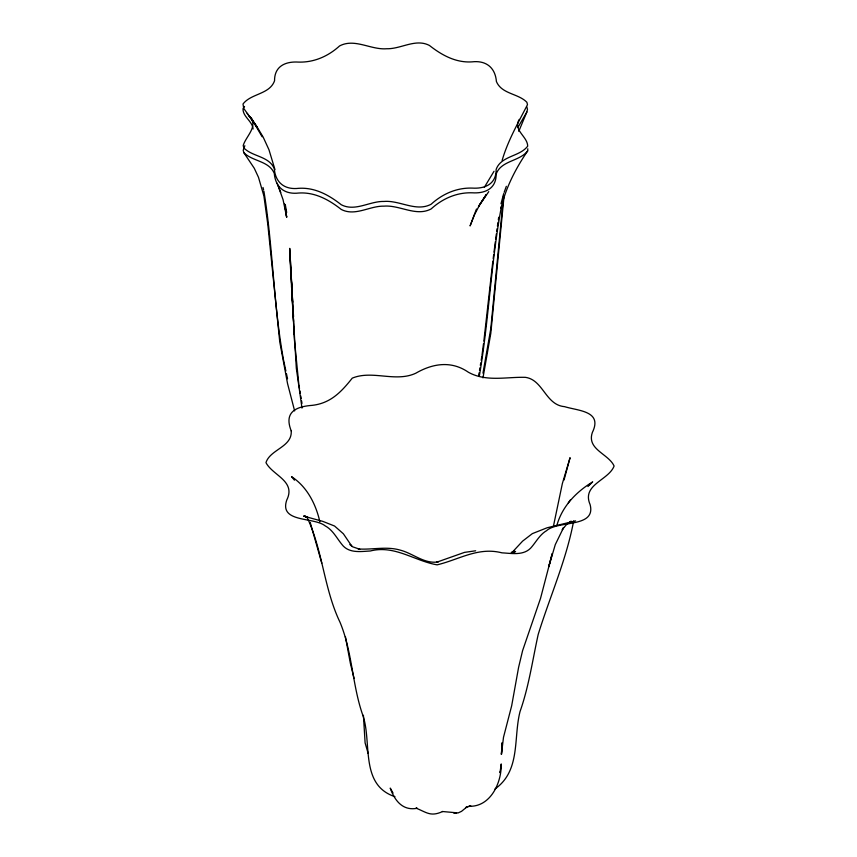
<?xml version="1.0" encoding="UTF-8"?>
<svg xmlns="http://www.w3.org/2000/svg" width="857" height="857" viewBox="0 0 857 857"><rect width="100%" height="100%" fill="white"/><g stroke="black" fill="none" stroke-linecap="round" stroke-linejoin="round"><path stroke-width="1.29" d="M479.277 376.319C488.951 320.09 490.868 262.767 501.409 206.666L501.002 208.433C505.748 187.629 515.732 168.443 527.676 150.896L527.794 148.775M501.42 754.331L502.138 742.923L501.42 754.331L503.498 737.299L511.672 705.782L518.603 667.324L522.609 650.602L540.563 598.261L552.197 553.686L548.716 566.852L555.293 544.602L563.563 527.612L562.246 529.594L566.541 524.527L571.223 521.195L568.373 523.166M503.573 195.61L490.804 328.617L482.973 373.17M504.012 196.36L490.804 333.33L482.973 377.873M492.839 261.235L483.862 341.107M493.182 258.632L493.686 254.722M494.018 252.108L495.357 241.674M495.7 239.071L496.364 233.854M481.998 355.259L483.519 343.678M496.717 231.272L497.071 228.723M497.435 226.173L497.981 222.349M498.346 219.799L498.699 217.25M478.635 375.377L479.063 372.87M479.492 370.353L479.909 367.846M480.338 365.328L480.766 362.822M481.195 360.315L481.827 356.544M553.461 526.091L562.363 483.541L570.066 457.692L564.035 480.016M518.774 131.346L526.851 112.01L527.484 109.375L526.884 106.986M573.644 521.002C566.295 560.21 549.873 596.611 538.185 634.491C532.508 660.254 528.876 686.521 520.049 711.514C513.193 738.091 520.96 770.636 494.928 789.029M500.37 771.246L499.995 772.703L501.238 763.941C501.699 782.559 490.622 807.219 468.833 806.276L470.75 805.891L465.555 807.626L466.926 806.93L461.516 811.354L458.109 812.929L442.351 811.504M501.002 203.73L503.702 193.596M502.127 160.42C507.837 140.644 518.292 122.637 527.484 104.672L526.884 102.283C518.228 93.338 501.688 94.195 496.407 81.511C495.271 67.574 486.08 60.215 472.036 61.865C455.817 62.957 441.698 55.105 429.411 45.442C415.559 38.222 401.044 49.117 386.732 48.742C370.952 50.102 354.616 37.933 339.565 45.946C328.21 56.283 313.973 62.604 298.365 62.09C285.156 61.254 274.358 66.482 274.551 80.794C269.601 94.538 251.037 93.37 243.013 103.997L243.731 108.411L257.464 127.607L263.174 137.12L268.959 149.718L274.979 169.643M504.141 192.375L506.337 186.312M476.481 209.033L470.086 225.927L474.36 215L479.802 204.534L486.251 194.571L478.485 206.526L488.769 191.636M556.857 525.48C562.085 506.455 576.15 491.907 592.701 481.88L588.866 485.587M519.278 119.402C512.561 129.985 527.698 136.52 527.676 146.193C519.663 156.81 501.088 155.653 496.149 169.397C496.332 183.698 485.533 188.936 472.325 188.101C456.717 187.576 442.48 193.907 431.125 204.245C416.073 212.247 399.748 200.088 383.957 201.449C369.656 201.074 355.13 211.958 341.279 204.748C329.002 195.085 314.873 187.233 298.654 188.326C284.61 189.965 275.418 182.616 274.283 168.679C269.002 155.995 252.461 156.842 243.806 147.907L243.206 145.519C246.045 135.909 259.221 125.979 249.173 115.995M517.949 127.35L526.851 112.01M244.834 145.711L243.206 150.221L243.806 152.621L254.293 168.304L258.493 177.335L263.902 195.985L267.791 224.255L279.757 341.889L287.534 383.518L294.637 410.921M484.355 187.297L494.028 171.261M244.556 106.461L243.013 108.7C242.702 116.766 252.387 121.03 253.094 129M527.676 150.896C519.663 161.523 501.088 160.366 496.149 174.1C496.332 188.411 485.533 193.65 472.325 192.804C456.717 192.289 442.48 198.62 431.125 208.947C416.073 216.96 399.748 204.802 383.957 206.151C369.656 205.776 355.13 216.671 341.279 209.451C329.002 199.799 314.873 191.936 298.654 193.039C284.61 194.678 275.418 187.329 274.283 173.393C269.002 160.709 252.461 161.555 243.806 152.621M568.287 502.855L570.494 499.76M587.902 486.519L590.012 484.076M575.604 520.874L547.055 527.794L532.336 533.632L522.62 541.121L511.318 553.279L514.682 551.126L511.672 552.572L515.593 551.533L511.297 552.476M442.694 811.504C430.568 817.032 426.84 812.457 416.02 808.13L417.22 808.269C402.554 811.118 394.616 800.395 390.235 788.097L393.031 793.068M475.667 550.783L464.473 552.39L436.791 562.171L438.173 561.892C424.354 564.238 413.053 553.365 400.262 550.14C386.518 546.07 372.152 549.969 358.172 548.941L359.779 549.251L352.698 546.83L349.988 544.495L351.756 546.113L343.378 533.793L334.562 526.027L322.81 521.377L303.699 516.128L307.727 517.296L304.267 515.828L307.834 518.11L305.424 516.417M455.431 813.057L453.824 812.982L456.588 813.111M394.959 796.689C359.169 784.808 372.463 741.83 362.597 714.62C352.152 684.486 352.366 651.738 339.972 622.161C324.278 589.455 322.832 552.176 308.027 519.385M294.444 480.177L291.551 476.642C307.16 486.883 315.794 504.045 319.875 521.763M247.148 113.37L257.464 127.607L250.94 117.677L262.146 136.766M368.146 753.41L365.114 742.955L363.411 715.295M278.204 186.065L283.078 199.745L286.667 217.175L285.199 207.437L286.667 217.175M277.057 183.184L280.775 192.461M321.793 563.178L310.223 522.438M354.102 678.476L350.384 663.425L345.403 636.655M263.013 187.501L263.613 190.018M283.378 359.254L285.874 370.985M286.431 373.598L287.534 378.815M284.513 203.837L285.017 206.216M285.285 204.577L286.667 212.472M263.902 191.272C272.976 246.505 273.308 302.832 283.164 357.958M298.889 384.793L299.511 388.51M299.929 390.985L300.336 393.459M300.753 395.945L301.171 398.419M301.589 400.894L301.996 403.379M301.996 408.082L296.318 368.253L291.562 286.463M298.729 383.465L294.38 339.383L291.562 281.76M293.148 310.191L293.555 316.736M294.208 327.203L294.369 329.827M292.912 310.973L293.555 321.439M293.962 327.985L294.369 334.53M291.787 286.356L289.73 248.359L291.841 286.902M292.087 291.68L292.666 302.339L292.119 292.044M289.73 253.072L292.666 307.042M291.23 430.91C292.323 447.097 270.126 449.314 265.97 462.651C272.762 475.603 296.233 481.002 286.741 500.092C278.921 523.016 313.823 516.76 325.146 525.844C333.512 530.354 337.294 539.439 343.411 546.198C350.481 553.311 361.29 551.469 370.31 550.987C394.691 544.741 414.52 560.971 437.124 564.838C458.934 559.685 478.152 546.67 501.956 552.84C511.447 553.322 523.038 555.722 530.537 548.266C535.904 542.406 539.482 534.779 546.573 530.676C558.153 520.124 596.301 528.212 590.109 504.602C581.41 484.559 608.663 480.391 614.105 466.026C608.62 453.814 586.52 449.475 592.337 432.517C602.878 410.953 578.518 410.932 564.592 406.657C545.481 405.072 543.317 379.844 525.448 377.348C506.391 376.78 486.165 382.115 468.447 372.281C451.371 360.465 432.806 363.379 415.784 373.224C395.473 382.672 372.367 369.796 352.259 378.141C340.882 392.485 329.699 404.268 309.763 405.565C292.955 407.354 284.631 414.252 291.23 430.91"/></g></svg>
